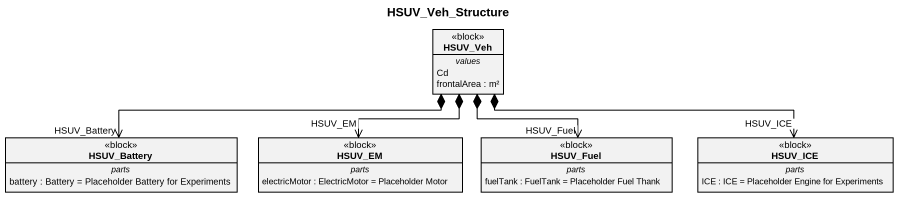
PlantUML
@startuml
title HSUV_Veh_Structure
hide circle
hide empty members
class HSUV_Veh <<block>> {
  -- values --
  Cd
  frontalArea : m²
}
class HSUV_Battery <<block>> {
  -- parts --
  battery : Battery = Placeholder Battery for Experiments
}
class HSUV_EM <<block>> {
  -- parts --
  electricMotor : ElectricMotor = Placeholder Motor
}
class HSUV_Fuel <<block>> {
  -- parts --
  fuelTank : FuelTank = Placeholder Fuel Thank
}
class HSUV_ICE <<block>> {
  -- parts --
  ICE : ICE = Placeholder Engine for Experiments
}
HSUV_Veh *-left-> "HSUV_Battery" HSUV_Battery
HSUV_Veh *--> "HSUV_EM" HSUV_EM
HSUV_Veh *--> "HSUV_Fuel" HSUV_Fuel
HSUV_Veh *-right-> "HSUV_ICE" HSUV_ICE
@enduml
